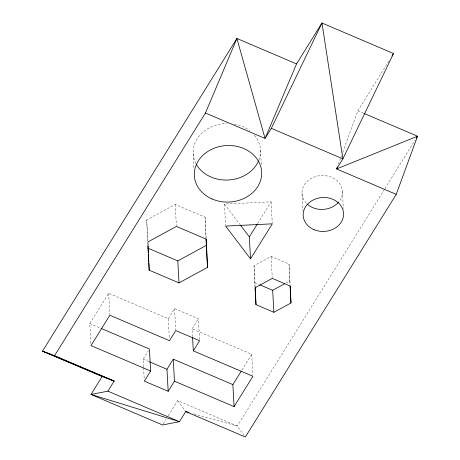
<?xml version="1.0" encoding="UTF-8"?>
<svg xmlns="http://www.w3.org/2000/svg" width="460" height="460" viewBox="0 0 460 460"><rect width="100%" height="100%" fill="white"/><g stroke="black" fill="none" stroke-linecap="round" stroke-linejoin="round"><path stroke-width="0.34" stroke-dasharray="2.3 1.72" d="M338.318 164.272L340.762 157.59M341.009 156.917L341.498 155.583M342.723 152.243L357.886 110.802L389.344 60.22M90.879 343.453L89.803 323.581L108.663 293.256L168.28 318.682L169.355 338.554M143.554 366.925L143.135 359.122L148.31 350.796M168.28 318.682L174.564 308.574L198.409 318.745L199.565 340.038M192.55 336.662L192.125 328.854L198.409 318.745M257.594 223.571L271.112 201.836L224.451 204.085L225.607 225.377M163.294 423.735L166.324 418.87M168.216 415.823L177.675 400.608L237.291 426.035L244.076 435.269M241.937 370.053L251.741 354.28L192.125 328.854M384.497 189.313L237.291 426.035L191.918 413.31M384.876 188.703L415.23 139.892M147.654 240.62L146.705 219.949L175.22 204.418L205.028 217.131L206.143 237.711M255.024 286.919L254.018 265.719L271.124 256.398L289.006 264.029L290.122 284.608M286.028 283.021L289.783 280.974L289.006 264.029M357.886 110.802L363.13 113.039M254.794 282.664L259.262 284.567M89.803 323.581L100.941 328.331M143.135 359.122L148.936 361.594M224.451 204.085L239.896 224.422M177.675 400.608L185.311 410.993M342.395 191.498L343.315 208.529M301.99 193.447L302.91 210.479M289.783 280.974L289.978 284.521M271.112 201.836L272.262 223.123M271.124 256.398L272.28 277.69M260.475 150.161L261.286 165.065M254.018 265.719L255.168 287.005M251.741 354.28L252.856 374.865M193.131 153.41L193.901 167.607M175.22 204.418L176.37 225.705M174.564 308.574L175.72 329.866M146.705 219.949L147.821 240.528M143.595 367.638L144.25 379.701M108.663 293.256L109.813 314.548M205.028 217.131L205.994 238.245M254.512 135.246A33.712 28.273 -3.1 0 1 258.808 160.126M196.023 163.789A33.712 28.273 -3.1 0 1 226.855 123.498M234.266 124.085A33.712 28.273 -3.1 0 1 249.699 130.663M306.394 203.32A20.228 16.962 -3.1 0 1 308.062 180.561A20.228 16.962 -3.1 0 1 335.173 179.25A20.228 16.962 -3.1 0 1 338.911 201.75"/><path stroke-width="0.69" d="M337.341 166.945L336.605 168.946L396.221 194.379L417.507 136.235L363.785 113.321M205.447 113.005L265.063 138.437L236.917 38.479L42.492 351.141L54.573 355.632L205.447 113.005L236.917 38.479L296.539 63.905L321.971 23L393.513 53.515L342.89 158.838L336.605 168.946L417.507 136.235L416.369 138.063M296.539 63.905L265.063 138.437L271.348 128.328L321.971 23L342.89 158.838L271.348 128.328M107.904 391.167L179.446 421.682L90.999 394.438L107.904 391.167L114.189 381.058L102.114 376.567L90.999 394.438L162.541 424.954L179.446 421.682L185.731 411.573L189.169 412.534M101.597 328.612L149.419 349.008L150.61 371.013L144.325 381.122L168.17 391.293L174.461 381.185L173.265 359.179L232.881 384.612L234.077 406.611L174.461 381.185M168.17 391.293L166.98 369.288L173.265 359.179M250.527 258.853L225.641 226.09L272.303 223.836L250.527 258.853L249.331 236.854L257.22 224.175M234.077 406.611L252.937 376.28L193.315 350.853L199.605 340.745L175.755 330.573L169.47 340.682L109.854 315.255L90.994 345.581L150.61 371.013M392 55.953L393.513 53.515M232.881 384.612L241.184 371.266M396.221 194.379L245.347 437L185.731 411.573M147.901 246.129L147.999 248.193L177.807 260.906L206.321 245.375L206.028 238.958M178.998 282.906L207.512 267.375L206.218 239.131L176.41 226.418L147.896 241.948L149.189 270.192L178.998 282.906L177.807 260.906M259.9 284.843L272.676 290.294L284.774 283.699M273.867 312.294L290.979 302.973L290.202 286.028L272.314 278.398L255.208 287.718L255.984 304.664L273.867 312.294L272.676 290.294M149.58 361.87L166.98 369.288M54.573 355.632L114.189 381.058L42.492 351.141L102.114 376.567M240.327 224.992L249.331 236.854M290.053 285.942L290.979 302.973M255.058 287.632L255.984 304.664M206.321 245.375L207.512 267.375M192.585 337.37L193.315 350.853M147.999 248.193L148.229 252.448M148.344 254.575L148.73 261.677M148.804 263.097L149.189 270.192M258.549 160.77A33.712 28.273 -3.1 0 1 228.499 180.009A33.712 28.273 -3.1 0 1 196.362 164.398M338.468 202.273A20.228 16.962 -3.1 0 1 307.389 204.269M313.956 229.638A20.228 16.962 -3.1 0 0 343.585 213.498A20.228 16.962 -3.1 0 0 312.61 200.284A20.228 16.962 -3.1 0 0 313.956 229.638M212.278 199.059A33.712 28.273 -3.1 0 0 261.665 172.161A33.712 28.273 -3.1 0 0 210.036 150.138A33.712 28.273 -3.1 0 0 212.278 199.059"/></g></svg>
